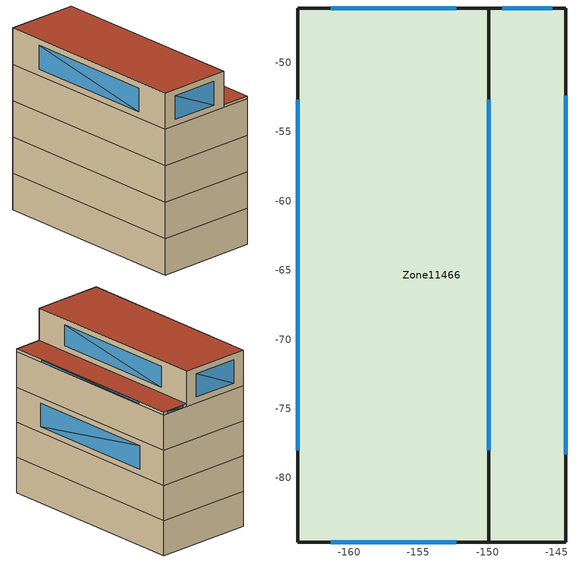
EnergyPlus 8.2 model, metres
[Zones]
Zone11466
 floor ground (LesosaiBTK B 1): -144.36,-84.63 -163.71,-84.63 -163.71,-46.05 -144.36,-46.05 z0
 wall outside (_dpv AW1 2009 sgg): -163.71,-84.63 -144.36,-84.63 -144.36,-46.05 -163.71,-46.05 -163.71,-84.63 z20.58:27.44; -163.71,-46.05 -163.71,-84.63 -144.36,-84.63 -144.36,-46.05 -163.71,-46.05 z13.72:20.58; -149.9,-46.05 -163.71,-46.05 -163.71,-84.63 -149.9,-84.63 z27.44:34.3; -149.9,-84.63 -144.36,-84.63 -144.36,-46.05 -149.9,-46.05 z27.44:28; -163.71,-46.05 -163.71,-84.63 -144.36,-84.63 -144.36,-46.05 -163.71,-46.05 z0:6.86; -144.36,-46.05 -163.71,-46.05 -163.71,-84.63 -144.36,-84.63 -144.36,-46.05 z6.86:13.72; -149.9,-84.63 -149.9,-46.05 z28:34.3
 window (WindowConstructionU1.10G0.70): -163.71,-77.99,28.62 -163.71,-77.99,33.12 -163.71,-52.68,33.12; -163.71,-77.99,28.62 -163.71,-52.68,33.12 -163.71,-52.68,28.62; -161.33,-84.63,33.12 -161.33,-84.63,28.62 -152.28,-84.63,28.62; -161.33,-84.63,33.12 -152.28,-84.63,28.62 -152.28,-84.63,33.12; -152.28,-46.05,33.12 -152.28,-46.05,28.62 -161.33,-46.05,28.62; -152.28,-46.05,33.12 -161.33,-46.05,28.62 -161.33,-46.05,33.12; -145.32,-46.05,27.9 -145.32,-46.05,27.54 -148.95,-46.05,27.54; -145.32,-46.05,27.9 -148.95,-46.05,27.54 -148.95,-46.05,27.9; -149.9,-52.68,29.08 -149.9,-52.68,33.22 -149.9,-77.99,33.22; -149.9,-52.68,29.08 -149.9,-77.99,33.22 -149.9,-77.99,29.08; -144.36,-78.27,14.85 -144.36,-52.4,14.85 -144.36,-52.4,19.45; -144.36,-78.27,14.85 -144.36,-52.4,19.45 -144.36,-78.27,19.45; -144.36,-77.99,27.9 -144.36,-77.99,27.54 -144.36,-52.68,27.54; -144.36,-77.99,27.9 -144.36,-52.68,27.54 -144.36,-52.68,27.9
 roof outside (MaterialsDB W 12 2): -163.71,-84.63 -149.9,-84.63 -149.9,-46.05 -163.71,-46.05 z34.3; -144.36,-46.05 -149.9,-46.05 -149.9,-84.63 -144.36,-84.63 z28
[Building]
HPI: North Axis=0; Terrain=Suburbs; Loads Convergence Tolerance Value=0.04; Temperature Convergence Tolerance Value=0.004; Solar Distribution=FullExterior; Maximum Number of Warmup Days=100; Minimum Number of Warmup Days=6
[MATERIAL] Roughness=MediumSmooth; Thermal Absorptance=0.9; Solar Absorptance=0.7; Visible Absorptance=0.7
Name | Thickness | Conductivity | Density | Specific Heat
MaterialsDB W 12 2_M0 | 0.2 | 2.3 | 2300 | 1000
MaterialsDB W 12 2_M1 | 0.16 | 0.036 | 60 | 601.2
MaterialsDB W 12 2_M2 | 0.05 | 0.025 | 1.23 | 1000.8
MaterialsDB W 12 2_M3 | 0.05 | 2.3 | 2300 | 1000
LesosaiBTK B 1_M0 | 0.01 | 1.3 | 2300 | 838.8
LesosaiBTK B 1_M1 | 0.05 | 0.85 | 1200 | 1000
LesosaiBTK B 1_M2 | 0.0001 | 0.2 | 960 | 1400
LesosaiBTK B 1_M3 | 0.05 | 0.03 | 50 | 1400
LesosaiBTK B 1_M4 | 0.1 | 2.3 | 2300 | 1000
[Material] Solar Absorptance=0.7; Visible Absorptance=0.7
Name | Material | Roughness | Thickness {m} | Conductivity {W/m*K} | Density {kg/m^3} | Specific Heat {J/kg*K} | Thermal Absorptance
 | _dpv SM5 Gipsdmmputz_0.02 | MediumRough | 0.02 | 0.18 | 600 | 1000 | 0.278
 | _dpv I1 Polystyrol expandiert (EPS)_0.2 | VeryRough | 0.2 | 0.038 | 15 | 1450 | 0.4
 | _dpv SM3 Kunststoffmrtel_0.003 | Smooth | 0.003 | 0.8 | 1600 | 1000 | 0.278
 | _dpv C1 Beton armiert mit 1% Stahl_0.2 | MediumRough | 0.2 | 2.3 | 2300 | 1000 | 0.278
 | _dpv SM2 Innenputz_0.02 | MediumRough | 0.02 | 0.7 | 1400 | 1000 | 0.278
[WINDOWMATERIAL:SIMPLEGLAZINGSYSTEM]
WindowMaterialU1.10G0.70: 0.8, 0.7
[Construction]
_dpv AW1 2009 sgg: _dpv SM5 Gipsdmmputz_0.02, _dpv I1 Polystyrol expandiert (EPS)_0.2, _dpv SM3 Kunststoffmrtel_0.003, _dpv C1 Beton armiert mit 1% Stahl_0.2, _dpv SM2 Innenputz_0.02
[CONSTRUCTION]
MaterialsDB W 12 2: MaterialsDB W 12 2_M0, MaterialsDB W 12 2_M1, MaterialsDB W 12 2_M2, MaterialsDB W 12 2_M3
LesosaiBTK B 1: LesosaiBTK B 1_M0, LesosaiBTK B 1_M1, LesosaiBTK B 1_M2, LesosaiBTK B 1_M3, LesosaiBTK B 1_M4
WindowConstructionU1.10G0.70: WindowMaterialU1.10G0.70
[ZONE]
Zone11466: Type=1; Multiplier=1; Ceiling Height=autocalculate; Volume=autocalculate; Floor Area=autocalculate; Part of Total Floor Area=Yes
[ZoneInfiltration:DesignFlowRate]
Zone11466_Infiltration: Zone or ZoneList=Zone11466; Schedule=InfiltrationSchedule; Design Flow Rate Calculation Method=AirChanges/Hour; Air Changes per Hour=0.4; Constant Term Coefficient=1; Temperature Term Coefficient=0; Velocity Term Coefficient=0; Velocity Squared Term Coefficient=0
[ZoneVentilation:DesignFlowRate]
Zone11466_VentilationSystem: Zone or ZoneList=Zone11466; Schedule=VentilationSchedule; Design Flow Rate Calculation Method=AirChanges/Hour; Air Changes per Hour=0.7; Ventilation Type=Natural; Fan Pressure Rise=0; Fan Total Efficiency=1; Constant Term Coefficient=1; Temperature Term Coefficient=0; Velocity Term Coefficient=0; Velocity Squared Term Coefficient=0; Minimum Indoor Temperature=20; Maximum Indoor Temperature=100; Delta Temperature=1; Minimum Outdoor Temperature=-10; Maximum Outdoor Temperature=26; Maximum Wind Speed=40
[DESIGNSPECIFICATION:OUTDOORAIR]
Zone11466_DesignSpecification_OutdoorAir: Outdoor Air Method=AirChanges/Hour; Outdoor Air Flow Air Changes per Hour=0.7; Outdoor Air Flow Rate Fraction Schedule=VentilationSchedule
[ZONECONTROL:THERMOSTAT]
Zone11466_Thermostat: Zone or ZoneList=Zone11466; Control Type Schedule=HVACTemplate_Always_4; Control 1=Thermostat_Zone11466_Dual_SP_Control
[THERMOSTATSETPOINT:DUALSETPOINT]
Thermostat_Zone11466_Dual_SP_Control: Heating Setpoint Temperature Schedule=HVACTemplate_Always_20; Cooling Setpoint Temperature Schedule=HVACTemplate_Always_26
[ZONEHVAC:IDEALLOADSAIRSYSTEM]
Zone11466ZoneHVAC:IdealLoadsAirSystem: Maximum Heating Supply Air Temperature=50; Minimum Cooling Supply Air Temperature=13; Maximum Heating Supply Air Humidity Ratio=0.008; Minimum Cooling Supply Air Humidity Ratio=0.009; Heating Limit=NoLimit; Cooling Limit=NoLimit; Dehumidification Control Type=None; Cooling Sensible Heat Ratio=.7; Humidification Control Type=None; Design Specification Outdoor Air Object=Zone11466_DesignSpecification_OutdoorAir; Demand Controlled Ventilation Type=None; Outdoor Air Economizer Type=NoEconomizer; Heat Recovery Type=Sensible; Sensible Heat Recovery Effectiveness=0.2; Latent Heat Recovery Effectiveness=0.65
[Zone equipment]
Zone11466: Zone11466ZoneHVAC:IdealLoadsAirSystem
[Lights]
Lights_ Zone11466: Zone or ZoneList=Zone11466; Schedule=LightSchedule; Design Level Calculation Method=Watts/Area; Lighting Level=0; Watts per Zone Floor Area=37.5; Return Air Fraction=0.2; Fraction Radiant=0.2; Fraction Visible=0.2; Fraction Replaceable=1; End Use Subcategory=General
[ElectricEquipment]
ElectricEquipment_Zone11466: Zone or ZoneList=Zone11466; Schedule=EquipSchedule; Design Level Calculation Method=Watts/Area; Design Level=0; Watts per Zone Floor Area=25; Watts per Person=0; Fraction Latent=0; Fraction Radiant=0.5; Fraction Lost=0; End Use Subcategory=General
[People]
IntGainsPeop_Zone11466: Zone or ZoneList=Zone11466; Number of People Schedule=OccupationSchedule; Number of People Calculation Method=Area/Person; Number of People=0; People per Zone Floor Area {person/m2}=0; Zone Floor Area per Person {m2/person}=40; Fraction Radiant=0.3; Sensible Heat Fraction=autocalculate; Activity Level Schedule=ActivityLevelSchedule; Enable ASHRAE 55 Comfort Warnings=No; Mean Radiant Temperature Calculation Type=ZoneAveraged
[Schedule:Compact]
OccupationSchedule: Through: 12/31, For: Weekdays, Until: 01:00, 0, Until: 02:00, 0, Until: 03:00, 0, Until: 04:00, 0, Until: 05:00, 0, Until: 06:00, 0, Until: 07:00, 0, Until: 08:00, 0.1, Until: 09:00, 0.2, Until: 10:00, 0.95, Until: 11:00, 0.95, Until: 12:00, 0.45, Until: 13:00, 0.45, Until: 14:00, 0.95, Until: 15:00, 0.95, Until: 16:00, 0.95, Until: 17:00, 0.95, Until: 18:00, 0.95, Until: 19:00, 0.3, Until: 20:00, 0.1, Until: 21:00, 0.1, Until: 22:00, 0.1, Until: 23:00, 0, Until: 24:00, 0, For: Weekends Holidays SummerDesignDay WinterDesignDay CustomDay1 CustomDay2, Until: 01:00, 0, Until: 02:00, 0, Until: 03:00, 0, Until: 04:00, 0, Until: 05:00, 0, Until: 06:00, 0, Until: 07:00, 0, Until: 08:00, 0, Until: 09:00, 0.05, Until: 10:00, 0.05, Until: 11:00, 0.05, Until: 12:00, 0.05, Until: 13:00, 0.05, Until: 14:00, 0.05, Until: 15:00, 0.05, Until: 16:00, 0.05, Until: 17:00, 0.05, Until: 18:00, 0.05, Until: 19:00, 0, Until: 20:00, 0, Until: 21:00, 0, Until: 22:00, 0, Until: 23:00, 0, Until: 24:00, 0
VentilationSchedule: Through: 12/31, For: Weekdays, Until: 01:00, 0.3, Until: 02:00, 0.3, Until: 03:00, 0.3, Until: 04:00, 0.3, Until: 05:00, 0.3, Until: 06:00, 0.3, Until: 07:00, 0.3, Until: 08:00, 0.3, Until: 09:00, 0.3, Until: 10:00, 0.95, Until: 11:00, 0.95, Until: 12:00, 0.45, Until: 13:00, 0.45, Until: 14:00, 0.95, Until: 15:00, 0.95, Until: 16:00, 0.95, Until: 17:00, 0.95, Until: 18:00, 0.95, Until: 19:00, 0.3, Until: 20:00, 0.3, Until: 21:00, 0.3, Until: 22:00, 0.3, Until: 23:00, 0.3, Until: 24:00, 0.3, For: Weekends Holidays SummerDesignDay WinterDesignDay CustomDay1 CustomDay2, Until: 01:00, 0.3, Until: 02:00, 0.3, Until: 03:00, 0.3, Until: 04:00, 0.3, Until: 05:00, 0.3, Until: 06:00, 0.3, Until: 07:00, 0.3, Until: 08:00, 0.3, Until: 09:00, 0.3, Until: 10:00, 0.3, Until: 11:00, 0.3, Until: 12:00, 0.3, Until: 13:00, 0.3, Until: 14:00, 0.3, Until: 15:00, 0.3, Until: 16:00, 0.3, Until: 17:00, 0.3, Until: 18:00, 0.3, Until: 19:00, 0.3, Until: 20:00, 0.3, Until: 21:00, 0.3, Until: 22:00, 0.3, Until: 23:00, 0.3, Until: 24:00, 0.3
InfiltrationSchedule: Through: 12/31, For: Weekdays, Until: 01:00, 0.2, Until: 02:00, 0.2, Until: 03:00, 0.2, Until: 04:00, 0.2, Until: 05:00, 0.2, Until: 06:00, 0.2, Until: 07:00, 0.2, Until: 08:00, 0.2, Until: 09:00, 0.2, Until: 10:00, 0.2, Until: 11:00, 0.2, Until: 12:00, 0.2, Until: 13:00, 0.2, Until: 14:00, 0.2, Until: 15:00, 0.2, Until: 16:00, 0.2, Until: 17:00, 0.2, Until: 18:00, 0.2, Until: 19:00, 0.2, Until: 20:00, 0.2, Until: 21:00, 0.2, Until: 22:00, 0.2, Until: 23:00, 0.2, Until: 24:00, 0.2, For: Weekends Holidays SummerDesignDay WinterDesignDay CustomDay1 CustomDay2, Until: 01:00, 0.2, Until: 02:00, 0.2, Until: 03:00, 0.2, Until: 04:00, 0.2, Until: 05:00, 0.2, Until: 06:00, 0.2, Until: 07:00, 0.2, Until: 08:00, 0.2, Until: 09:00, 0.2, Until: 10:00, 0.2, Until: 11:00, 0.2, Until: 12:00, 0.2, Until: 13:00, 0.2, Until: 14:00, 0.2, Until: 15:00, 0.2, Until: 16:00, 0.2, Until: 17:00, 0.2, Until: 18:00, 0.2, Until: 19:00, 0.2, Until: 20:00, 0.2, Until: 21:00, 0.2, Until: 22:00, 0.2, Until: 23:00, 0.2, Until: 24:00, 0.2
LightSchedule: Through: 12/31, For: Weekdays, Until: 01:00, 0.1, Until: 02:00, 0.1, Until: 03:00, 0.1, Until: 04:00, 0.1, Until: 05:00, 0.1, Until: 06:00, 0.3, Until: 07:00, 0.45, Until: 08:00, 0.45, Until: 09:00, 0.45, Until: 10:00, 0.1, Until: 11:00, 0.1, Until: 12:00, 0.1, Until: 13:00, 0.1, Until: 14:00, 0.1, Until: 15:00, 0.1, Until: 16:00, 0.1, Until: 17:00, 0.1, Until: 18:00, 0.1, Until: 19:00, 0.6, Until: 20:00, 0.8, Until: 21:00, 0.9, Until: 22:00, 0.8, Until: 23:00, 0.6, Until: 24:00, 0.3, For: Weekends Holidays SummerDesignDay WinterDesignDay CustomDay1 CustomDay2, Until: 01:00, 0.1, Until: 02:00, 0.1, Until: 03:00, 0.1, Until: 04:00, 0.1, Until: 05:00, 0.1, Until: 06:00, 0.3, Until: 07:00, 0.45, Until: 08:00, 0.45, Until: 09:00, 0.45, Until: 10:00, 0.45, Until: 11:00, 0.3, Until: 12:00, 0.3, Until: 13:00, 0.3, Until: 14:00, 0.3, Until: 15:00, 0.3, Until: 16:00, 0.3, Until: 17:00, 0.3, Until: 18:00, 0.3, Until: 19:00, 0.9, Until: 20:00, 0.8, Until: 21:00, 0.9, Until: 22:00, 0.8, Until: 23:00, 0.6, Until: 24:00, 0.3
EquipSchedule: Through: 12/31, For: Weekdays, Until: 01:00, 0.1, Until: 02:00, 0.1, Until: 03:00, 0.1, Until: 04:00, 0.1, Until: 05:00, 0.1, Until: 06:00, 0.3, Until: 07:00, 0.45, Until: 08:00, 0.45, Until: 09:00, 0.45, Until: 10:00, 0.1, Until: 11:00, 0.1, Until: 12:00, 0.1, Until: 13:00, 0.1, Until: 14:00, 0.1, Until: 15:00, 0.1, Until: 16:00, 0.1, Until: 17:00, 0.1, Until: 18:00, 0.1, Until: 19:00, 0.6, Until: 20:00, 0.8, Until: 21:00, 0.9, Until: 22:00, 0.8, Until: 23:00, 0.6, Until: 24:00, 0.3, For: Weekends Holidays SummerDesignDay WinterDesignDay CustomDay1 CustomDay2, Until: 01:00, 0.1, Until: 02:00, 0.1, Until: 03:00, 0.1, Until: 04:00, 0.1, Until: 05:00, 0.1, Until: 06:00, 0.3, Until: 07:00, 0.45, Until: 08:00, 0.45, Until: 09:00, 0.45, Until: 10:00, 0.45, Until: 11:00, 0.3, Until: 12:00, 0.3, Until: 13:00, 0.3, Until: 14:00, 0.3, Until: 15:00, 0.3, Until: 16:00, 0.3, Until: 17:00, 0.3, Until: 18:00, 0.3, Until: 19:00, 0.6, Until: 20:00, 0.8, Until: 21:00, 0.9, Until: 22:00, 0.8, Until: 23:00, 0.6, Until: 24:00, 0.3
[SCHEDULE:COMPACT]
HVACTemplate_Always_20: Through: 12/31, For: AllDays, Until: 24:00, 21
HVACTemplate_Always_26: Through: 12/31, For: AllDays, Until: 24:00, 28
HVACTemplate_Always_4: Through: 12/31, For: AllDays, Until: 24:00, 4
ActivityLevelSchedule: Through: 12/31, For: AllDays, Until: 24:00, 73.2
